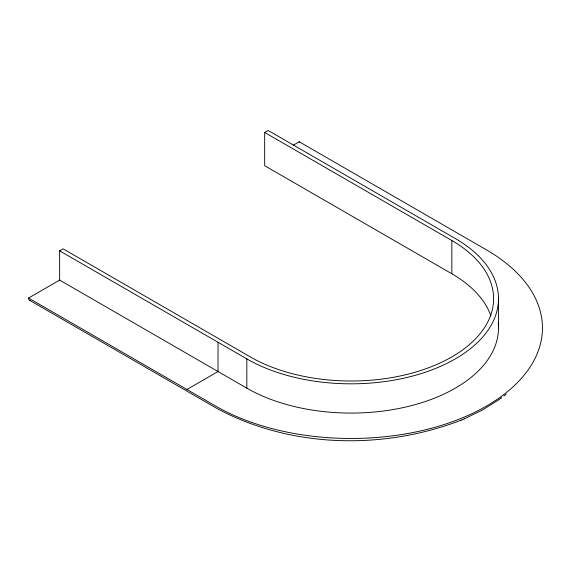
<?xml version="1.0" encoding="UTF-8"?>
<svg xmlns="http://www.w3.org/2000/svg" width="571" height="571" viewBox="0 0 571 571"><rect width="100%" height="100%" fill="white"/><g stroke="black" fill="none" stroke-linecap="round" stroke-linejoin="round"><path stroke-width="0.86" d="M503.907 395.939L506.256 394.076M499.018 399.579L501.495 397.773L501.167 398.016M498.697 399.814L482.545 409.957L464.037 418.964M498.19 322.629A147.418 85.108 0 0 1 411.727 405.546A147.418 85.108 0 0 1 246.822 388.159L59.648 280.09L59.648 250.833L63.103 248.835L250.276 356.904A142.529 82.288 0 0 0 451.847 356.904A142.529 82.288 0 0 0 451.847 240.527L264.673 132.465L264.673 165.711L451.847 273.773A142.529 82.288 0 0 1 490.853 315.913M264.673 132.465L268.127 130.466L455.301 238.528A147.418 85.108 0 0 1 455.301 358.895A147.418 85.108 0 0 1 246.822 358.895L59.648 250.833M30.684 300.503A4.889 2.819 -60 0 1 28.55 298.048L59.648 280.09M293.159 145.277L299.233 141.772L486.399 249.834A191.399 110.503 0 0 1 486.399 406.109A191.399 110.503 0 0 1 215.724 406.109L28.55 298.048M186.924 389.486L218.022 371.528L218.022 342.272M29.564 300.289L216.73 408.344C290.846 448.278 383.17 450.219 461.104 420.199M460.826 420.313L464.323 418.843M498.476 298.712L498.476 327.975M451.847 240.527L451.847 273.773M246.822 358.895L246.822 388.159M299.233 141.772A4.889 2.819 -60 0 1 299.197 142.307"/></g></svg>
